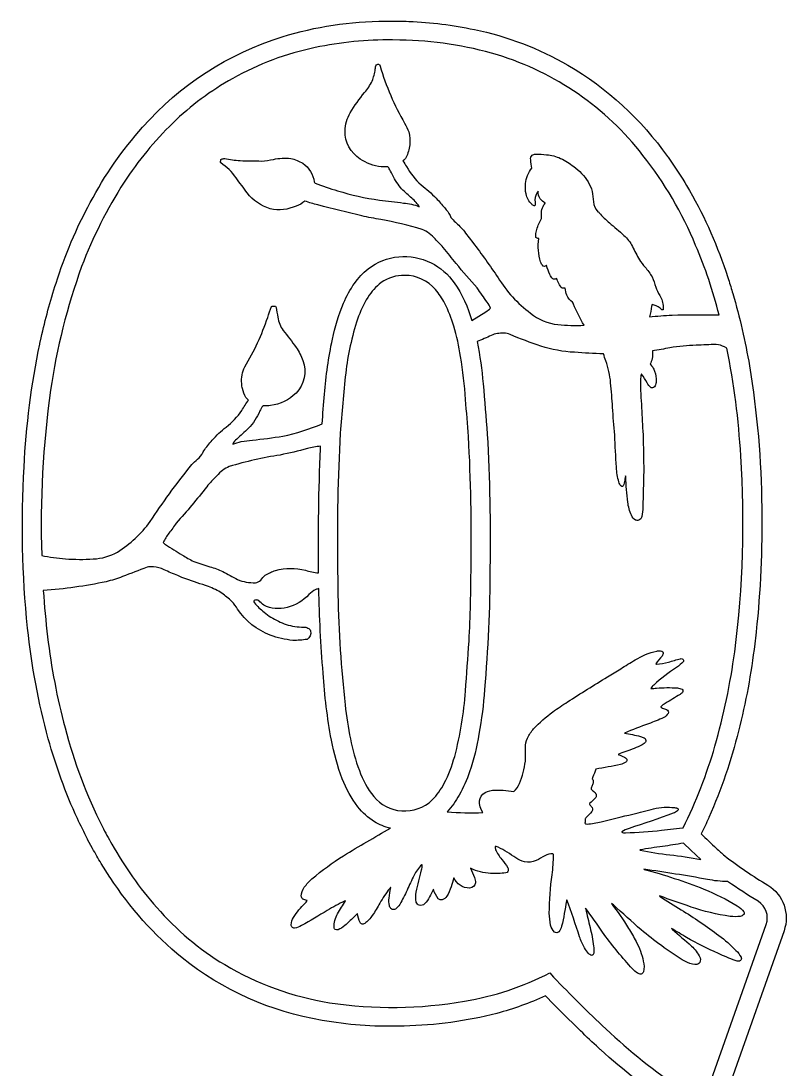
# Model space of a CAD drawing. Extents: x -1 to 1396, y -3 to 1098.
# Drawn here: x -1 to 389, y 565 to 1097 of the extents above; entities that cross this region are included whole.
import ezdxf

# ---------------------------------------------------------------- set-up
doc = ezdxf.new("R2010")
doc.units = 0
doc.header["$MEASUREMENT"] = 0
doc.layers.add('Layer 1', color=7, linetype='Continuous', lineweight=0)

msp = doc.modelspace()

# ---------------------------------------------------------------- linework, layer by layer
at = {"layer": 'Layer 1', "color": 1, "lineweight": 25, "true_color": 0xff0000}
for points, knots in [([(184.02, 1096.71), (166.29, 1096.59), (148.67, 1093.92), (131.7, 1088.77), (104.37, 1080.21), (79.9, 1064.33), (60.95, 1042.85), (50.62, 1031.26), (41.72, 1018.48), (34.44, 1004.77), (27.4, 991.69), (21.59, 977.99), (17.07, 963.84), (14.1, 954.72), (11.6, 945.46), (9.56, 936.09), (9.56, 936.09), (8.88, 933.25), (8.88, 933.25), (8.88, 933.25), (8.84, 932.96), (8.84, 932.96), (4.56, 912.38), (1.88, 891.51), (0.83, 870.53), (-0.71, 843.28), (-0.11, 815.97), (2.65, 788.82), (4.68, 769.9), (8.19, 751.16), (13.14, 732.78), (16.98, 718.94), (21.92, 705.41), (27.91, 692.35), (29.59, 688.87), (31.29, 685.4), (33.03, 681.94), (33.03, 681.94), (33.08, 681.83), (33.08, 681.83), (33.08, 681.83), (35.6, 677.16), (35.6, 677.16), (37.04, 674.64), (38.5, 672.12), (39.95, 669.61), (39.95, 669.61), (44.44, 662.58), (44.44, 662.58), (44.44, 662.58), (44.48, 662.53), (44.48, 662.53), (54.46, 647.13), (66.77, 633.38), (80.97, 621.76), (101.56, 605.33), (125.98, 594.41), (151.95, 590.03), (164.81, 587.74), (177.87, 586.76), (190.93, 587.13), (190.93, 587.13), (193.59, 587.15), (193.59, 587.15), (209.47, 587.49), (225.26, 589.65), (240.64, 593.59), (249.08, 595.87), (257.32, 598.82), (265.29, 602.41), (265.29, 602.41), (269.26, 598.33), (269.26, 598.33), (269.36, 598.25), (269.46, 598.15), (269.56, 598.06), (273.56, 593.93), (277.66, 589.89), (281.85, 585.95), (284.87, 582.88), (287.99, 579.92), (291.21, 577.06), (291.21, 577.06), (293.05, 575.34), (293.05, 575.34), (293.05, 575.34), (293.28, 575.16), (293.28, 575.16), (304.77, 564.69), (317, 555.07), (329.88, 546.36), (338.93, 540.98), (350.6, 543.69), (356.36, 552.5), (357.2, 553.78), (357.87, 555.16), (358.38, 556.61), (358.38, 556.61), (386.23, 635.45), (386.23, 635.45), (389.29, 644.1), (385.9, 653.71), (378.09, 658.52), (370.49, 663.09), (363.17, 668.1), (356.16, 673.53), (354.69, 674.74), (353.27, 676), (351.9, 677.32), (349.34, 679.71), (346.77, 682.14), (344.23, 684.55), (345.57, 687.26), (346.86, 689.99), (348.11, 692.74), (348.11, 692.74), (348.18, 692.96), (348.18, 692.96), (354.43, 707.09), (359.43, 721.74), (363.14, 736.73), (366.86, 751.26), (369.61, 766.01), (371.38, 780.91), (371.68, 782.9), (371.92, 784.9), (372.1, 786.91), (372.1, 786.91), (372.1, 787.1), (372.1, 787.1), (374.34, 807.96), (375.28, 828.95), (374.91, 849.93), (374.72, 874.05), (372.65, 898.12), (368.72, 921.91), (366.6, 934.26), (363.79, 946.48), (360.31, 958.51), (359.55, 960.88), (358.83, 963.26), (358.13, 965.66), (357.66, 967.08), (357.17, 968.49), (356.66, 969.9), (351.6, 985.04), (344.95, 999.61), (336.82, 1013.35), (334.32, 1017.57), (331.65, 1021.68), (328.81, 1025.68), (328.81, 1025.68), (327.43, 1027.72), (327.43, 1027.72), (327.43, 1027.72), (327.22, 1027.97), (327.22, 1027.97), (313.83, 1046.85), (296.59, 1062.67), (276.63, 1074.39), (261.87, 1082.87), (245.87, 1088.96), (229.21, 1092.44), (218.29, 1094.72), (207.2, 1096.09), (196.06, 1096.53), (192.05, 1096.71), (188.03, 1096.77), (184.02, 1096.71)], [0, 0, 0, 0, 1, 1, 1, 2, 2, 2, 3, 3, 3, 4, 4, 4, 5, 5, 5, 6, 6, 6, 7, 7, 7, 8, 8, 8, 9, 9, 9, 10, 10, 10, 11, 11, 11, 12, 12, 12, 13, 13, 13, 14, 14, 14, 15, 15, 15, 16, 16, 16, 17, 17, 17, 18, 18, 18, 19, 19, 19, 20, 20, 20, 21, 21, 21, 22, 22, 22, 23, 23, 23, 24, 24, 24, 25, 25, 25, 26, 26, 26, 27, 27, 27, 28, 28, 28, 29, 29, 29, 30, 30, 30, 31, 31, 31, 32, 32, 32, 33, 33, 33, 34, 34, 34, 35, 35, 35, 36, 36, 36, 37, 37, 37, 38, 38, 38, 39, 39, 39, 40, 40, 40, 41, 41, 41, 42, 42, 42, 43, 43, 43, 44, 44, 44, 45, 45, 45, 46, 46, 46, 47, 47, 47, 48, 48, 48, 49, 49, 49, 50, 50, 50, 51, 51, 51, 52, 52, 52, 53, 53, 53, 54, 54, 54, 55, 55, 55, 56, 56, 56, 56]), ([(191.5, 1087.11), (208.26, 1086.9), (224.9, 1084.35), (240.96, 1079.56), (270.21, 1070.6), (295.97, 1052.8), (314.71, 1028.61), (325.67, 1014.71), (334.66, 999.37), (341.42, 983), (346.28, 971.57), (350.26, 959.78), (353.32, 947.74), (345.37, 947.9), (337.42, 947.86), (329.47, 947.63), (325.62, 947.45), (321.78, 947.17), (317.95, 946.79), (318.55, 948.5), (318.93, 950.29), (319.08, 952.1), (319.07, 952.42), (319.17, 952.74), (319.35, 953), (319.72, 952.97), (320.08, 952.88), (320.42, 952.73), (321.84, 952.21), (323.15, 951.41), (324.25, 950.37), (324.25, 950.37), (324.43, 950.26), (324.43, 950.26), (324.57, 950.22), (324.71, 950.24), (324.84, 950.28), (324.84, 950.28), (324.93, 950.35), (324.93, 950.35), (325.03, 950.82), (325.03, 951.3), (324.96, 951.78), (324.86, 953.83), (324.27, 955.83), (323.23, 957.61), (322.46, 958.98), (321.77, 960.4), (321.15, 961.85), (320.63, 963.59), (320.03, 965.3), (319.33, 966.97), (318.33, 968.77), (317.13, 970.44), (315.75, 971.96), (314.68, 973.13), (313.71, 974.39), (312.87, 975.72), (311.66, 977.95), (310.49, 980.21), (309.38, 982.48), (308.25, 984.55), (306.8, 986.42), (305.07, 988.02), (302.68, 990.21), (300.21, 992.33), (297.67, 994.37), (295.87, 995.97), (294.15, 997.66), (292.53, 999.45), (292.41, 999.73), (292.18, 999.95), (291.89, 1000.06), (290.61, 1001.41), (289.8, 1003.15), (289.58, 1005), (289.37, 1006.79), (289.14, 1008.59), (288.9, 1010.38), (288.49, 1012.09), (287.79, 1013.73), (286.84, 1015.21), (284.95, 1018.23), (282.49, 1020.87), (279.6, 1022.96), (277.53, 1024.56), (275.3, 1025.95), (272.96, 1027.11), (270.7, 1028.12), (268.3, 1028.73), (265.84, 1028.93), (263.96, 1029.18), (262.06, 1029.27), (260.17, 1029.2), (259.59, 1029.19), (259.03, 1029.05), (258.51, 1028.79), (257.9, 1028.13), (257.63, 1027.23), (257.79, 1026.34), (257.94, 1024.93), (258.14, 1023.52), (258.4, 1022.12), (256.54, 1019.92), (255.41, 1017.19), (255.16, 1014.32), (255, 1012.57), (255.08, 1010.81), (255.4, 1009.08), (255.84, 1007.07), (256.87, 1005.23), (258.35, 1003.8), (258.67, 1003.46), (259.04, 1003.18), (259.46, 1002.98), (259.57, 1002.94), (259.69, 1002.95), (259.8, 1002.98), (259.8, 1002.98), (259.94, 1003.07), (259.94, 1003.07), (260.04, 1003.69), (260.06, 1004.31), (259.99, 1004.93), (259.79, 1006.47), (260.11, 1008.04), (260.89, 1009.38), (261.07, 1009.78), (261.31, 1010.15), (261.6, 1010.49), (261.46, 1009.13), (261.81, 1007.76), (262.59, 1006.63), (263.33, 1005.79), (264.18, 1005.06), (265.13, 1004.48), (265.13, 1004.48), (265.18, 1004.41), (265.18, 1004.41), (265, 1004.06), (264.75, 1003.74), (264.45, 1003.48), (263.83, 1002.53), (263.42, 1001.47), (263.23, 1000.35), (263.19, 999.09), (263.22, 997.83), (263.32, 996.57), (263.08, 996.12), (262.83, 995.68), (262.57, 995.25), (261.67, 993.46), (260.97, 991.57), (260.51, 989.63), (260.31, 988.77), (260.28, 987.88), (260.44, 987.02), (260.72, 986.61), (261.22, 986.39), (261.71, 986.47), (261.71, 986.47), (261.82, 986.45), (261.82, 986.45), (261.33, 982.47), (261.67, 978.43), (262.82, 974.59), (263.05, 973.77), (263.51, 973.02), (264.14, 972.44), (264.54, 972.21), (265.05, 972.25), (265.38, 972.57), (265.49, 972.67), (265.61, 972.75), (265.76, 972.77), (266.32, 971.24), (266.9, 969.73), (267.49, 968.22), (267.8, 967.36), (268.34, 966.61), (269.06, 966.04), (269.47, 965.76), (270.02, 965.76), (270.44, 966.04), (270.44, 966.04), (270.83, 966.27), (270.83, 966.27), (271.23, 965.4), (271.62, 964.53), (272, 963.66), (272.37, 962.76), (272.96, 961.97), (273.73, 961.37), (274.22, 961.2), (274.74, 961.18), (275.25, 961.3), (275.44, 960.08), (275.71, 958.88), (276.06, 957.7), (276.7, 956.26), (277.72, 955.04), (279.01, 954.16), (279.23, 953.87), (279.39, 953.54), (279.49, 953.18), (280.99, 949.47), (282.78, 945.89), (284.84, 942.46), (280.39, 942.26), (275.94, 942.38), (271.51, 942.82), (266.44, 943.44), (261.64, 945.46), (257.65, 948.65), (251.1, 953.55), (245.53, 959.64), (241.21, 966.59), (237.16, 972.66), (232.89, 978.59), (228.42, 984.36), (228.42, 984.36), (224.77, 989.17), (224.77, 989.17), (224.07, 990.21), (223.28, 991.18), (222.41, 992.08), (220.88, 993.5), (219.39, 994.95), (217.92, 996.43), (217.49, 996.9), (217.16, 997.46), (216.94, 998.06), (216.19, 999.47), (215.28, 1000.79), (214.22, 1001.98), (212.75, 1003.6), (211.3, 1005.24), (209.87, 1006.91), (207.46, 1009.32), (204.9, 1011.57), (202.2, 1013.64), (199.27, 1016.33), (196.77, 1019.47), (194.81, 1022.94), (194.2, 1023.92), (193.57, 1024.9), (192.93, 1025.86), (193.66, 1026.26), (194.24, 1026.88), (194.58, 1027.63), (195.51, 1029.62), (196.16, 1031.73), (196.51, 1033.89), (196.64, 1036.11), (196.45, 1038.33), (195.97, 1040.49), (195.44, 1042.03), (194.73, 1043.51), (193.86, 1044.89), (188.59, 1054.02), (184.41, 1063.73), (181.39, 1073.83), (181.39, 1073.83), (181.05, 1074.67), (181.05, 1074.67), (181.05, 1074.67), (180.96, 1074.73), (180.96, 1074.73), (180.47, 1074.92), (179.93, 1074.85), (179.5, 1074.55), (179.21, 1073.84), (179.02, 1073.08), (178.96, 1072.31), (178.67, 1070.24), (178.14, 1068.22), (177.37, 1066.27), (176.36, 1064.18), (175.07, 1062.22), (173.54, 1060.47), (170.85, 1057.25), (168.42, 1053.83), (166.26, 1050.24), (164.68, 1047.39), (163.77, 1044.22), (163.61, 1040.97), (163.53, 1035.23), (166.43, 1029.86), (171.27, 1026.77), (174.47, 1024.6), (178.14, 1023.24), (181.98, 1022.8), (183.12, 1022.76), (184.26, 1022.74), (185.4, 1022.76), (185.9, 1022.12), (186.31, 1021.42), (186.63, 1020.67), (187.9, 1018.02), (189.41, 1015.48), (191.14, 1013.1), (192.68, 1011.21), (194.42, 1009.49), (196.31, 1007.95), (197.92, 1006.61), (199.4, 1005.13), (200.73, 1003.5), (200.91, 1003.21), (201.06, 1002.91), (201.18, 1002.6), (198.7, 1003.67), (196.04, 1004.3), (193.34, 1004.46), (189.23, 1004.96), (185.16, 1005.45), (181.05, 1005.93), (173.85, 1006.92), (166.75, 1008.51), (159.82, 1010.67), (155.96, 1011.74), (152.17, 1013.03), (148.46, 1014.53), (148.22, 1014.67), (148.06, 1014.93), (148.03, 1015.21), (147.41, 1018.99), (145.33, 1022.37), (142.22, 1024.62), (140.34, 1025.75), (138.27, 1026.56), (136.12, 1027.02), (133.18, 1027.38), (130.19, 1027.23), (127.3, 1026.57), (125.3, 1026.14), (123.27, 1025.87), (121.22, 1025.75), (117.62, 1025.83), (114.01, 1025.9), (110.41, 1025.95), (107.8, 1026.2), (105.19, 1026.53), (102.61, 1026.95), (102.04, 1026.99), (101.47, 1026.93), (100.93, 1026.77), (100.72, 1026.6), (100.6, 1026.34), (100.61, 1026.07), (100.52, 1025.71), (100.49, 1025.33), (100.52, 1024.96), (100.52, 1024.96), (100.61, 1024.87), (100.61, 1024.87), (103.66, 1022.79), (106.31, 1020.2), (108.46, 1017.2), (110.3, 1014.63), (112.13, 1012.12), (113.99, 1009.56), (116.94, 1005.75), (121.01, 1002.96), (125.62, 1001.58), (130.07, 1000.53), (134.74, 1001.01), (138.89, 1002.94), (140.5, 1003.46), (141.98, 1004.31), (143.24, 1005.43), (145.42, 1004.67), (147.63, 1004.02), (149.87, 1003.48), (157.29, 1001.57), (164.74, 999.7), (172.18, 997.88), (175.35, 997.18), (178.55, 996.59), (181.77, 996.11), (188.81, 994.76), (195.78, 993.09), (202.66, 991.1), (205.23, 989.99), (207.52, 988.33), (209.37, 986.22), (210.73, 984.84), (212.06, 983.42), (213.36, 981.98), (215.61, 979.29), (217.81, 976.55), (219.96, 973.77), (223.39, 969.56), (226.94, 965.44), (230.6, 961.42), (232.27, 958.99), (233.98, 956.58), (235.72, 954.2), (236.38, 953.26), (236.96, 952.26), (237.44, 951.21), (236.72, 950.48), (235.89, 949.85), (235, 949.33), (235, 949.33), (227.92, 944.93), (227.92, 944.93), (226.01, 951.73), (223, 958.17), (219.01, 964), (216, 968.29), (211.98, 971.78), (207.31, 974.16), (196.92, 979.33), (184.5, 978.13), (175.29, 971.08), (172.67, 968.97), (170.38, 966.5), (168.48, 963.73), (166.23, 960.64), (164.36, 957.28), (162.93, 953.73), (160.39, 947.83), (158.48, 941.68), (157.21, 935.38), (155.25, 926.19), (153.91, 916.88), (153.22, 907.51), (152.78, 902.51), (152.38, 897.51), (152.02, 892.5), (145.58, 889.81), (138.91, 887.72), (132.09, 886.26), (126.95, 885.42), (121.8, 884.75), (116.62, 884.25), (114.74, 884.02), (112.87, 883.76), (111, 883.47), (109.51, 883.21), (108.06, 882.75), (106.69, 882.11), (106.69, 882.11), (106.73, 882.29), (106.73, 882.29), (107.25, 883.24), (107.91, 884.09), (108.71, 884.81), (110.64, 886.62), (112.6, 888.4), (114.58, 890.16), (117.02, 892.78), (119.01, 895.77), (120.48, 899.03), (120.91, 899.88), (121.38, 900.71), (121.88, 901.53), (121.93, 901.58), (121.99, 901.62), (122.04, 901.66), (123.33, 901.66), (124.61, 901.69), (125.9, 901.75), (130.73, 902.45), (135.24, 904.64), (138.78, 908.01), (143.02, 912.43), (144.37, 918.88), (142.27, 924.63), (141.4, 926.98), (140.24, 929.21), (138.8, 931.25), (136.73, 934.18), (134.56, 937.04), (132.31, 939.83), (130.86, 941.83), (129.89, 944.14), (129.5, 946.58), (129.25, 948.23), (128.96, 949.86), (128.62, 951.48), (128.56, 951.71), (128.46, 951.92), (128.32, 952.1), (127.64, 952.32), (126.9, 952.27), (126.26, 951.94), (125.58, 950.13), (124.96, 948.3), (124.4, 946.45), (121.46, 937.72), (117.58, 929.33), (112.83, 921.44), (111.49, 918.82), (110.93, 915.86), (111.22, 912.93), (111.22, 912.05), (111.37, 911.18), (111.65, 910.35), (112.05, 908.79), (112.63, 907.28), (113.38, 905.86), (113.74, 905.38), (114.18, 904.98), (114.69, 904.68), (113.54, 902.9), (112.4, 901.12), (111.27, 899.33), (109.11, 896.09), (106.42, 893.23), (103.31, 890.89), (100.76, 888.88), (98.41, 886.63), (96.3, 884.15), (94.68, 882.52), (93.22, 880.72), (91.97, 878.78), (91.6, 878.18), (91.27, 877.56), (90.97, 876.92), (90.15, 875.8), (89.18, 874.8), (88.09, 873.93), (87.07, 873.03), (86.11, 872.07), (85.21, 871.05), (81.62, 866.4), (78.07, 861.73), (74.55, 857.03), (71.22, 852.38), (67.97, 847.67), (64.8, 842.9), (60.26, 836.81), (54.65, 831.58), (48.25, 827.48), (44.48, 825.36), (40.26, 824.17), (35.94, 823.99), (31.24, 823.7), (26.54, 823.72), (21.85, 824.04), (17.81, 824.45), (13.79, 825), (9.79, 825.69), (8.92, 853.71), (10.43, 881.75), (14.3, 909.51), (17.43, 930.88), (22.71, 951.88), (30.06, 972.19), (35.7, 987.16), (42.92, 1001.5), (51.58, 1014.96), (58.68, 1025.85), (66.96, 1035.93), (76.28, 1045), (85.4, 1053.82), (95.61, 1061.44), (106.67, 1067.66), (119.73, 1074.95), (133.82, 1080.21), (148.46, 1083.26), (161.38, 1085.97), (174.56, 1087.28), (187.76, 1087.16), (187.76, 1087.16), (191.5, 1087.11), (191.5, 1087.11)], [0, 0, 0, 0, 1, 1, 1, 2, 2, 2, 3, 3, 3, 4, 4, 4, 5, 5, 5, 6, 6, 6, 7, 7, 7, 8, 8, 8, 9, 9, 9, 10, 10, 10, 11, 11, 11, 12, 12, 12, 13, 13, 13, 14, 14, 14, 15, 15, 15, 16, 16, 16, 17, 17, 17, 18, 18, 18, 19, 19, 19, 20, 20, 20, 21, 21, 21, 22, 22, 22, 23, 23, 23, 24, 24, 24, 25, 25, 25, 26, 26, 26, 27, 27, 27, 28, 28, 28, 29, 29, 29, 30, 30, 30, 31, 31, 31, 32, 32, 32, 33, 33, 33, 34, 34, 34, 35, 35, 35, 36, 36, 36, 37, 37, 37, 38, 38, 38, 39, 39, 39, 40, 40, 40, 41, 41, 41, 42, 42, 42, 43, 43, 43, 44, 44, 44, 45, 45, 45, 46, 46, 46, 47, 47, 47, 48, 48, 48, 49, 49, 49, 50, 50, 50, 51, 51, 51, 52, 52, 52, 53, 53, 53, 54, 54, 54, 55, 55, 55, 56, 56, 56, 57, 57, 57, 58, 58, 58, 59, 59, 59, 60, 60, 60, 61, 61, 61, 62, 62, 62, 63, 63, 63, 64, 64, 64, 65, 65, 65, 66, 66, 66, 67, 67, 67, 68, 68, 68, 69, 69, 69, 70, 70, 70, 71, 71, 71, 72, 72, 72, 73, 73, 73, 74, 74, 74, 75, 75, 75, 76, 76, 76, 77, 77, 77, 78, 78, 78, 79, 79, 79, 80, 80, 80, 81, 81, 81, 82, 82, 82, 83, 83, 83, 84, 84, 84, 85, 85, 85, 86, 86, 86, 87, 87, 87, 88, 88, 88, 89, 89, 89, 90, 90, 90, 91, 91, 91, 92, 92, 92, 93, 93, 93, 94, 94, 94, 95, 95, 95, 96, 96, 96, 97, 97, 97, 98, 98, 98, 99, 99, 99, 100, 100, 100, 101, 101, 101, 102, 102, 102, 103, 103, 103, 104, 104, 104, 105, 105, 105, 106, 106, 106, 107, 107, 107, 108, 108, 108, 109, 109, 109, 110, 110, 110, 111, 111, 111, 112, 112, 112, 113, 113, 113, 114, 114, 114, 115, 115, 115, 116, 116, 116, 117, 117, 117, 118, 118, 118, 119, 119, 119, 120, 120, 120, 121, 121, 121, 122, 122, 122, 123, 123, 123, 124, 124, 124, 125, 125, 125, 126, 126, 126, 127, 127, 127, 128, 128, 128, 129, 129, 129, 130, 130, 130, 131, 131, 131, 132, 132, 132, 133, 133, 133, 134, 134, 134, 135, 135, 135, 136, 136, 136, 137, 137, 137, 138, 138, 138, 139, 139, 139, 140, 140, 140, 141, 141, 141, 142, 142, 142, 143, 143, 143, 144, 144, 144, 145, 145, 145, 146, 146, 146, 147, 147, 147, 148, 148, 148, 149, 149, 149, 150, 150, 150, 151, 151, 151, 152, 152, 152, 153, 153, 153, 154, 154, 154, 155, 155, 155, 156, 156, 156, 157, 157, 157, 158, 158, 158, 159, 159, 159, 160, 160, 160, 161, 161, 161, 162, 162, 162, 163, 163, 163, 164, 164, 164, 165, 165, 165, 166, 166, 166, 167, 167, 167, 168, 168, 168, 169, 169, 169, 170, 170, 170, 171, 171, 171, 172, 172, 172, 173, 173, 173, 174, 174, 174, 175, 175, 175, 176, 176, 176, 177, 177, 177, 178, 178, 178, 179, 179, 179, 180, 180, 180, 181, 181, 181, 182, 182, 182, 183, 183, 183, 184, 184, 184, 185, 185, 185, 186, 186, 186, 187, 187, 187, 188, 188, 188, 189, 189, 189, 189]), ([(193.9, 967.77), (199.9, 967.8), (205.6, 965.17), (209.46, 960.58), (211.32, 958.45), (212.9, 956.09), (214.18, 953.57), (216.1, 949.91), (217.62, 946.05), (218.74, 942.07), (220.27, 937), (221.43, 931.83), (222.21, 926.58), (223.38, 919.37), (224.23, 912.1), (224.77, 904.81), (225.24, 898.59), (225.74, 892.25), (226.24, 886.04), (227.44, 864.07), (227.87, 842.07), (227.53, 820.07), (227.48, 807.47), (227.14, 794.87), (226.54, 782.29), (225.93, 773.78), (225.33, 765.51), (224.7, 757), (223.89, 745.81), (222.06, 734.71), (219.23, 723.85), (217.9, 719.17), (216.13, 714.62), (213.95, 710.27), (212.31, 707.17), (210.26, 704.32), (207.85, 701.78), (203.71, 697.84), (198.09, 695.83), (192.39, 696.27), (186.8, 696.54), (181.61, 699.22), (178.17, 703.62), (174.99, 707.53), (172.53, 711.97), (170.89, 716.73), (168.95, 721.93), (167.45, 727.29), (166.4, 732.74), (165.2, 738.43), (164.29, 744.19), (163.68, 749.97), (161.64, 768.52), (160.41, 787.13), (159.98, 805.78), (159.98, 810.69), (159.92, 815.59), (159.8, 820.5), (159.53, 842.94), (160.01, 865.39), (161.23, 887.81), (161.92, 897.97), (162.83, 908.12), (163.95, 918.24), (165.07, 927.55), (167.09, 936.73), (169.98, 945.65), (171.32, 949.48), (173.06, 953.15), (175.17, 956.61), (177, 959.48), (179.29, 962.02), (181.95, 964.14), (185.44, 966.61), (189.63, 967.88), (193.9, 967.77)], [0, 0, 0, 0, 1, 1, 1, 2, 2, 2, 3, 3, 3, 4, 4, 4, 5, 5, 5, 6, 6, 6, 7, 7, 7, 8, 8, 8, 9, 9, 9, 10, 10, 10, 11, 11, 11, 12, 12, 12, 13, 13, 13, 14, 14, 14, 15, 15, 15, 16, 16, 16, 17, 17, 17, 18, 18, 18, 19, 19, 19, 20, 20, 20, 21, 21, 21, 22, 22, 22, 23, 23, 23, 24, 24, 24, 25, 25, 25, 25]), ([(244.11, 938.47), (245.23, 938.48), (246.33, 938.22), (247.33, 937.72), (252.49, 935.62), (257.71, 933.66), (262.98, 931.84), (268.49, 930.13), (274.2, 929.09), (279.96, 928.76), (284.88, 928.35), (289.8, 928.08), (294.73, 927.97), (295.02, 926.77), (295.39, 925.6), (295.84, 924.45), (297.15, 920.87), (297.98, 917.12), (298.31, 913.32), (298.72, 909.19), (299.05, 905.05), (299.28, 900.91), (299.63, 896.2), (299.99, 891.5), (300.37, 886.79), (300.61, 881.34), (300.91, 875.9), (301.28, 870.46), (301.4, 867.94), (301.8, 865.45), (302.48, 863.02), (302.69, 862.28), (303.05, 861.59), (303.55, 861), (303.75, 860.74), (304.1, 860.65), (304.39, 860.8), (304.39, 860.8), (304.52, 860.89), (304.52, 860.89), (304.52, 860.89), (304.64, 861), (304.64, 861), (305.1, 861.93), (305.38, 862.94), (305.48, 863.97), (305.63, 864.66), (305.73, 865.36), (305.79, 866.06), (305.79, 866.06), (305.86, 866.15), (305.86, 866.15), (305.96, 865.98), (305.99, 865.79), (305.95, 865.6), (306.15, 861.32), (306.5, 857.03), (307, 852.77), (307.29, 850.49), (307.91, 848.26), (308.83, 846.15), (309.26, 845.13), (309.98, 844.27), (310.92, 843.7), (311.44, 843.5), (312.01, 843.46), (312.55, 843.59), (313.36, 843.98), (313.95, 844.72), (314.14, 845.6), (314.48, 847.15), (314.64, 848.73), (314.61, 850.32), (314.81, 856.32), (314.97, 862.34), (315.09, 868.35), (315.06, 874.56), (314.95, 880.78), (314.75, 886.99), (314.45, 891.55), (314.21, 896.12), (314.03, 900.69), (313.62, 905.35), (313.45, 910.02), (313.5, 914.7), (313.51, 915.69), (313.6, 916.68), (313.78, 917.65), (313.78, 917.65), (313.82, 917.72), (313.82, 917.72), (313.82, 917.72), (313.93, 917.72), (313.93, 917.72), (315.03, 916.33), (316, 914.85), (316.84, 913.29), (317.35, 912.38), (318, 911.56), (318.76, 910.85), (318.76, 910.85), (318.95, 910.8), (318.95, 910.8), (319.75, 910.65), (320.55, 911.09), (320.87, 911.84), (321.26, 912.5), (321.45, 913.26), (321.42, 914.02), (321.52, 915.77), (321.22, 917.52), (320.56, 919.15), (320.37, 919.88), (320.08, 920.58), (319.69, 921.23), (319.24, 921.71), (318.81, 922.21), (318.4, 922.73), (318.78, 923.66), (319.11, 924.6), (319.4, 925.56), (319.64, 926.86), (319.68, 928.18), (319.51, 929.49), (322.49, 929.96), (325.45, 930.48), (328.4, 931.07), (332.81, 931.8), (337.27, 932.23), (341.74, 932.34), (345.12, 932.47), (348.49, 932.61), (351.87, 932.77), (353.35, 932.61), (354.78, 932.16), (356.09, 931.46), (356.09, 931.46), (357.29, 930.89), (357.29, 930.89), (360.88, 912.86), (363.23, 894.61), (364.32, 876.26), (366.5, 843.12), (365.47, 809.85), (361.24, 776.91), (359.01, 760.75), (355.65, 744.76), (351.19, 729.07), (347.05, 714.8), (341.66, 700.93), (335.07, 687.61), (335.07, 687.61), (334.71, 687.61), (334.71, 687.61), (334.71, 687.61), (324.18, 686.43), (324.18, 686.43), (318.1, 685.86), (312.01, 685.42), (305.91, 685.09), (305.23, 685.08), (304.56, 685.2), (303.93, 685.46), (303.95, 685.53), (303.99, 685.59), (304, 685.66), (305.12, 686.44), (306.36, 687.02), (307.68, 687.38), (315.17, 689.79), (322.62, 692.34), (330.01, 695.03), (330.84, 695.3), (331.61, 695.72), (332.28, 696.27), (332.28, 696.27), (332.39, 696.43), (332.39, 696.43), (332.59, 696.69), (332.63, 697.03), (332.48, 697.32), (331.98, 697.68), (331.38, 697.89), (330.76, 697.91), (327.21, 698.36), (323.6, 698.15), (320.13, 697.27), (316.59, 696.45), (313.07, 695.58), (309.56, 694.64), (304.23, 693.35), (298.92, 692.04), (293.59, 690.72), (291.2, 690.18), (288.78, 689.8), (286.34, 689.58), (285.94, 689.6), (285.55, 689.75), (285.27, 690.04), (285.39, 690.75), (285.43, 691.47), (285.41, 692.19), (285.44, 692.38), (285.53, 692.56), (285.68, 692.69), (286.77, 693.7), (287.8, 694.76), (288.79, 695.87), (289.37, 696.71), (289.23, 697.86), (288.45, 698.52), (288.1, 698.88), (287.81, 699.28), (287.58, 699.72), (287.59, 699.82), (287.59, 699.92), (287.63, 700.02), (288.62, 700.85), (289.57, 701.73), (290.49, 702.65), (290.86, 703.06), (291.06, 703.61), (291.05, 704.17), (290.97, 704.86), (290.57, 705.48), (289.99, 705.87), (289.45, 706.3), (288.94, 706.77), (288.45, 707.25), (288.46, 707.9), (288.65, 708.53), (288.99, 709.09), (289.24, 709.64), (289.42, 710.22), (289.53, 710.81), (289.56, 711.43), (289.37, 712.04), (288.99, 712.53), (288.96, 712.86), (289.06, 713.19), (289.24, 713.46), (289.87, 714.74), (290.39, 716.07), (290.8, 717.43), (294.98, 718.09), (299.14, 718.87), (303.28, 719.77), (304.24, 720.02), (305.17, 720.41), (306.02, 720.92), (306.02, 720.92), (306.34, 721.22), (306.34, 721.22), (306.72, 721.69), (306.69, 722.38), (306.25, 722.78), (306, 723.11), (305.66, 723.35), (305.27, 723.49), (304.34, 723.93), (303.4, 724.34), (302.44, 724.71), (302.44, 724.71), (302.3, 724.78), (302.3, 724.78), (302.3, 724.78), (302.19, 724.89), (302.19, 724.89), (303.42, 725.47), (304.7, 725.95), (306, 726.34), (308.84, 727.32), (311.63, 728.45), (314.34, 729.75), (314.98, 730.1), (315.55, 730.58), (316, 731.15), (316, 731.15), (316.11, 731.38), (316.11, 731.38), (316.37, 732.11), (315.99, 732.91), (315.27, 733.22), (314.71, 733.58), (314.07, 733.84), (313.41, 733.99), (310.76, 734.65), (308.08, 735.22), (305.39, 735.71), (309.36, 737.46), (313.41, 739.03), (317.52, 740.43), (320.13, 741.37), (322.71, 742.43), (325.23, 743.6), (326.14, 744.1), (326.91, 744.83), (327.47, 745.71), (327.76, 746.44), (327.44, 747.27), (326.72, 747.59), (326.04, 747.94), (325.33, 748.21), (324.59, 748.41), (324.29, 748.54), (324.01, 748.69), (323.73, 748.86), (323.73, 748.91), (323.74, 748.95), (323.75, 749), (324.44, 749.68), (325.21, 750.27), (326.04, 750.74), (328.53, 752.29), (331.04, 753.81), (333.57, 755.28), (334.17, 755.63), (334.64, 756.15), (334.93, 756.78), (334.93, 756.78), (334.96, 756.98), (334.96, 756.98), (334.96, 757.33), (334.79, 757.65), (334.53, 757.89), (333.79, 758.29), (332.98, 758.52), (332.14, 758.57), (328.63, 758.85), (325.09, 758.81), (321.58, 758.46), (320.64, 758.36), (319.69, 758.34), (318.74, 758.39), (319.11, 759.03), (319.58, 759.59), (320.15, 760.07), (323.79, 763.33), (327.66, 766.32), (331.74, 769.02), (332.98, 769.91), (334.14, 770.92), (335.21, 772.02), (335.31, 772.2), (335.36, 772.42), (335.34, 772.63), (335.2, 773.15), (334.71, 773.5), (334.16, 773.47), (334.16, 773.47), (333.75, 773.42), (333.75, 773.42), (331.69, 772.88), (329.64, 772.29), (327.61, 771.65), (325.64, 771.16), (323.64, 770.82), (321.62, 770.63), (321.46, 770.65), (321.3, 770.7), (321.15, 770.77), (321.15, 770.77), (321.17, 770.86), (321.17, 770.86), (322.25, 772.18), (323.34, 773.48), (324.43, 774.78), (324.81, 775.28), (324.98, 775.91), (324.89, 776.53), (324.89, 776.53), (324.75, 776.82), (324.75, 776.82), (324.45, 777.15), (324.04, 777.34), (323.59, 777.35), (322.96, 777.46), (322.31, 777.44), (321.69, 777.28), (317.83, 776.39), (314.15, 774.87), (310.78, 772.79), (308.29, 771.37), (305.83, 769.89), (303.41, 768.34), (303.41, 768.34), (296.7, 764.19), (296.7, 764.19), (289.9, 760.06), (283.15, 755.83), (276.47, 751.52), (273.91, 749.93), (271.41, 748.23), (268.99, 746.44), (265.5, 743.88), (262.25, 741.02), (259.26, 737.89), (258.02, 736.44), (256.95, 734.85), (256.09, 733.15), (255.42, 731.64), (255.08, 730.01), (255.11, 728.36), (255.19, 726.06), (255.17, 723.77), (255.06, 721.47), (254.6, 717.59), (253.61, 713.79), (252.12, 710.18), (251.44, 708.63), (250.49, 707.22), (249.3, 706.03), (245.7, 706.75), (242.02, 706.99), (238.35, 706.73), (236.6, 706.55), (234.94, 705.86), (233.57, 704.76), (232.29, 703.53), (231.66, 701.8), (231.82, 700.04), (231.86, 698.83), (232.22, 697.65), (232.86, 696.61), (232.86, 696.61), (233.54, 695.37), (233.54, 695.37), (227.49, 695.18), (221.42, 695.33), (215.38, 695.82), (217.77, 698.38), (219.84, 701.22), (221.55, 704.28), (223.68, 708), (225.42, 711.94), (226.74, 716.03), (228.88, 722.28), (230.48, 728.71), (231.53, 735.23), (232.89, 742.69), (233.84, 750.21), (234.36, 757.77), (236.12, 778.23), (237.05, 798.75), (237.13, 819.28), (237.45, 841.95), (237, 864.64), (235.77, 887.28), (235.1, 895.75), (234.4, 904.27), (233.68, 912.73), (233.02, 919.93), (231.99, 927.09), (230.57, 934.18), (233.02, 935.15), (235.44, 936.21), (237.81, 937.36), (239.8, 938.19), (241.95, 938.57), (244.11, 938.47)], [0, 0, 0, 0, 1, 1, 1, 2, 2, 2, 3, 3, 3, 4, 4, 4, 5, 5, 5, 6, 6, 6, 7, 7, 7, 8, 8, 8, 9, 9, 9, 10, 10, 10, 11, 11, 11, 12, 12, 12, 13, 13, 13, 14, 14, 14, 15, 15, 15, 16, 16, 16, 17, 17, 17, 18, 18, 18, 19, 19, 19, 20, 20, 20, 21, 21, 21, 22, 22, 22, 23, 23, 23, 24, 24, 24, 25, 25, 25, 26, 26, 26, 27, 27, 27, 28, 28, 28, 29, 29, 29, 30, 30, 30, 31, 31, 31, 32, 32, 32, 33, 33, 33, 34, 34, 34, 35, 35, 35, 36, 36, 36, 37, 37, 37, 38, 38, 38, 39, 39, 39, 40, 40, 40, 41, 41, 41, 42, 42, 42, 43, 43, 43, 44, 44, 44, 45, 45, 45, 46, 46, 46, 47, 47, 47, 48, 48, 48, 49, 49, 49, 50, 50, 50, 51, 51, 51, 52, 52, 52, 53, 53, 53, 54, 54, 54, 55, 55, 55, 56, 56, 56, 57, 57, 57, 58, 58, 58, 59, 59, 59, 60, 60, 60, 61, 61, 61, 62, 62, 62, 63, 63, 63, 64, 64, 64, 65, 65, 65, 66, 66, 66, 67, 67, 67, 68, 68, 68, 69, 69, 69, 70, 70, 70, 71, 71, 71, 72, 72, 72, 73, 73, 73, 74, 74, 74, 75, 75, 75, 76, 76, 76, 77, 77, 77, 78, 78, 78, 79, 79, 79, 80, 80, 80, 81, 81, 81, 82, 82, 82, 83, 83, 83, 84, 84, 84, 85, 85, 85, 86, 86, 86, 87, 87, 87, 88, 88, 88, 89, 89, 89, 90, 90, 90, 91, 91, 91, 92, 92, 92, 93, 93, 93, 94, 94, 94, 95, 95, 95, 96, 96, 96, 97, 97, 97, 98, 98, 98, 99, 99, 99, 100, 100, 100, 101, 101, 101, 102, 102, 102, 103, 103, 103, 104, 104, 104, 105, 105, 105, 106, 106, 106, 107, 107, 107, 108, 108, 108, 109, 109, 109, 110, 110, 110, 111, 111, 111, 112, 112, 112, 113, 113, 113, 114, 114, 114, 115, 115, 115, 116, 116, 116, 117, 117, 117, 118, 118, 118, 119, 119, 119, 120, 120, 120, 121, 121, 121, 122, 122, 122, 123, 123, 123, 124, 124, 124, 125, 125, 125, 126, 126, 126, 127, 127, 127, 128, 128, 128, 129, 129, 129, 130, 130, 130, 131, 131, 131, 132, 132, 132, 133, 133, 133, 134, 134, 134, 135, 135, 135, 136, 136, 136, 137, 137, 137, 138, 138, 138, 139, 139, 139, 140, 140, 140, 141, 141, 141, 142, 142, 142, 143, 143, 143, 144, 144, 144, 145, 145, 145, 146, 146, 146, 147, 147, 147, 148, 148, 148, 149, 149, 149, 150, 150, 150, 151, 151, 151, 152, 152, 152, 153, 153, 153, 153]), ([(151.18, 879.87), (150.29, 858.89), (149.97, 837.89), (150.21, 816.89), (147.95, 817.19), (145.71, 817.65), (143.52, 818.25), (138.57, 819.53), (133.37, 819.49), (128.44, 818.14), (126.6, 817.55), (124.85, 816.75), (123.2, 815.76), (122.35, 815.02), (121.59, 814.18), (120.93, 813.27), (120.2, 812.48), (119.2, 812.01), (118.14, 811.95), (115.06, 811.83), (111.99, 812.38), (109.14, 813.56), (106.61, 814.88), (104.09, 816.22), (101.59, 817.6), (99.52, 818.65), (97.33, 819.45), (95.08, 820), (92.31, 820.77), (89.58, 821.7), (86.91, 822.77), (84.91, 823.67), (82.98, 824.74), (81.15, 825.96), (78.27, 827.75), (75.41, 829.53), (72.54, 831.34), (72.13, 831.64), (71.75, 831.97), (71.4, 832.34), (72.2, 834.01), (73.19, 835.58), (74.35, 837.03), (75.62, 838.74), (76.86, 840.47), (78.07, 842.22), (83.44, 848.16), (88.59, 854.29), (93.51, 860.59), (95.1, 862.56), (96.82, 864.42), (98.66, 866.15), (100.36, 868.18), (102.5, 869.8), (104.92, 870.87), (113.38, 873.4), (122.01, 875.35), (130.75, 876.69), (135.37, 877.63), (139.96, 878.72), (144.51, 879.96), (146.75, 880.44), (148.99, 880.87), (151.25, 881.23), (151.25, 881.23), (151.18, 879.87), (151.18, 879.87)], [0, 0, 0, 0, 1, 1, 1, 2, 2, 2, 3, 3, 3, 4, 4, 4, 5, 5, 5, 6, 6, 6, 7, 7, 7, 8, 8, 8, 9, 9, 9, 10, 10, 10, 11, 11, 11, 12, 12, 12, 13, 13, 13, 14, 14, 14, 15, 15, 15, 16, 16, 16, 17, 17, 17, 18, 18, 18, 19, 19, 19, 20, 20, 20, 21, 21, 21, 22, 22, 22, 22]), ([(66.53, 819.98), (68.37, 819.85), (70.18, 819.36), (71.83, 818.53), (74.14, 817.47), (76.48, 816.47), (78.84, 815.53), (80.16, 814.88), (81.54, 814.32), (82.95, 813.88), (86.75, 812.6), (90.54, 811.31), (94.33, 809.98), (96.75, 809.15), (99.05, 808.01), (101.18, 806.58), (102.88, 805.25), (104.56, 803.89), (106.21, 802.49), (107.36, 801.28), (108.35, 799.93), (109.18, 798.48), (113.22, 792.51), (119, 787.93), (125.74, 785.37), (129.38, 783.94), (133.22, 783.05), (137.12, 782.72), (139.54, 782.67), (141.96, 782.84), (144.35, 783.22), (145.84, 784.1), (146.56, 785.86), (146.12, 787.53), (145.92, 788.2), (145.41, 788.73), (144.76, 788.98), (144.13, 789.31), (143.42, 789.47), (142.7, 789.45), (139.67, 789.49), (136.67, 789.91), (133.74, 790.68), (131.08, 791.76), (128.5, 793.01), (126.01, 794.44), (124.82, 795.23), (123.7, 796.11), (122.65, 797.07), (120.78, 798.43), (119.1, 800.02), (117.64, 801.81), (117.46, 802.05), (117.37, 802.35), (117.39, 802.65), (117.39, 802.65), (117.57, 802.9), (117.57, 802.9), (117.71, 803.05), (117.89, 803.15), (118.09, 803.17), (118.69, 803.23), (119.29, 803.15), (119.84, 802.92), (120.6, 802.03), (121.47, 801.24), (122.43, 800.57), (126.1, 798.71), (130.33, 798.31), (134.29, 799.46), (138.54, 800.45), (142.39, 802.72), (145.31, 805.96), (146.35, 806.94), (147.52, 807.78), (148.78, 808.46), (149.29, 808.68), (149.82, 808.85), (150.36, 808.98), (150.58, 794.66), (151.3, 780.36), (152.52, 766.1), (153.25, 754.71), (154.65, 743.38), (156.69, 732.15), (158, 725.46), (159.85, 718.88), (162.22, 712.49), (164.17, 707.44), (166.8, 702.69), (170.05, 698.36), (172.42, 695.36), (175.29, 692.78), (178.53, 690.74), (181.06, 689.22), (183.81, 688.11), (186.69, 687.45), (178.67, 682.95), (170.73, 678.32), (162.86, 673.55), (157.25, 670.03), (151.91, 666.11), (146.87, 661.81), (145.43, 660.52), (144.12, 659.08), (142.97, 657.52), (142.04, 656.2), (141.51, 654.64), (141.45, 653.03), (141.5, 652.46), (141.76, 651.92), (142.2, 651.56), (142.36, 651.46), (142.53, 651.38), (142.7, 651.31), (142.7, 651.31), (144.33, 650.9), (144.33, 650.9), (144.33, 650.9), (144.4, 650.78), (144.4, 650.78), (144.4, 650.78), (144.22, 650.44), (144.22, 650.44), (144, 650.1), (143.74, 649.79), (143.45, 649.51), (141.17, 647.33), (139.16, 644.88), (137.46, 642.21), (136.86, 641.07), (136.46, 639.82), (136.3, 638.54), (136.3, 638.54), (136.33, 638.2), (136.33, 638.2), (136.38, 637.64), (136.74, 637.15), (137.26, 636.93), (137.5, 636.82), (137.76, 636.79), (138.03, 636.79), (139.28, 636.97), (140.48, 637.4), (141.57, 638.06), (145.97, 640.56), (150.32, 643.14), (154.63, 645.8), (157.49, 647.48), (160.42, 649.05), (163.4, 650.51), (163.52, 650.56), (163.63, 650.61), (163.74, 650.65), (163.74, 650.65), (163.81, 650.63), (163.81, 650.63), (162.49, 648.47), (161.18, 646.31), (159.89, 644.14), (158.66, 642), (158.03, 639.56), (158.07, 637.09), (158.07, 637.09), (158.12, 636.84), (158.12, 636.84), (158.17, 636.52), (158.36, 636.24), (158.64, 636.09), (159.11, 635.92), (159.61, 635.9), (160.09, 636), (161.34, 636.47), (162.48, 637.17), (163.47, 638.06), (165.37, 639.72), (167.2, 641.45), (168.96, 643.26), (168.96, 643.26), (170, 644.16), (170, 644.16), (170.16, 642.61), (170.57, 641.09), (171.23, 639.67), (171.23, 639.67), (171.45, 639.35), (171.45, 639.35), (171.6, 639.23), (171.75, 639.12), (171.91, 639.01), (171.91, 639.01), (172.25, 638.88), (172.25, 638.88), (172.25, 638.88), (172.47, 638.83), (172.47, 638.83), (172.47, 638.83), (172.77, 638.83), (172.77, 638.83), (173.06, 638.87), (173.34, 638.98), (173.59, 639.15), (175.11, 640.29), (176.42, 641.69), (177.46, 643.28), (178.86, 645.25), (180.13, 647.32), (181.25, 649.47), (182.76, 652.07), (184.43, 654.57), (186.26, 656.95), (186.26, 656.95), (186.69, 657.41), (186.69, 657.41), (186.69, 657.41), (186.78, 657.43), (186.78, 657.43), (186.8, 657.36), (186.8, 657.29), (186.81, 657.22), (186.49, 655.5), (186.2, 653.77), (185.94, 652.03), (185.8, 650.77), (185.86, 649.5), (186.13, 648.27), (186.26, 647.73), (186.5, 647.22), (186.83, 646.77), (186.83, 646.77), (187.12, 646.52), (187.12, 646.52), (187.6, 646.21), (188.2, 646.14), (188.73, 646.34), (188.73, 646.34), (189.14, 646.5), (189.14, 646.5), (190.06, 647.09), (190.82, 647.91), (191.36, 648.86), (192.73, 651.18), (193.96, 653.58), (195.06, 656.05), (196.24, 658.57), (197.43, 661.1), (198.62, 663.62), (199.62, 665.59), (200.95, 667.39), (202.54, 668.93), (202.54, 668.93), (202.68, 668.95), (202.68, 668.95), (202.68, 668.95), (202.75, 668.88), (202.75, 668.88), (202.79, 668.01), (202.68, 667.13), (202.43, 666.3), (201.48, 662.58), (200.56, 658.85), (199.69, 655.12), (199.35, 653.42), (199.39, 651.67), (199.78, 649.99), (199.98, 649.26), (200.51, 648.66), (201.21, 648.38), (202.19, 648.17), (203.21, 648.44), (203.97, 649.11), (205.03, 650.11), (205.88, 651.3), (206.49, 652.62), (207.12, 653.93), (207.77, 655.23), (208.44, 656.52), (208.96, 654.78), (209.78, 653.14), (210.87, 651.69), (211.28, 651.36), (211.77, 651.16), (212.3, 651.12), (212.3, 651.12), (212.82, 651.17), (212.82, 651.17), (213.82, 651.42), (214.69, 652.07), (215.22, 652.96), (216.18, 654.44), (216.92, 656.05), (217.4, 657.75), (217.88, 659.24), (218.34, 660.75), (218.76, 662.26), (219.52, 660.79), (220.62, 659.51), (221.96, 658.54), (223.38, 657.57), (225.07, 657.07), (226.79, 657.11), (228.28, 657.24), (229.5, 658.34), (229.78, 659.81), (229.79, 660.75), (229.59, 661.67), (229.21, 662.53), (228.54, 664.05), (227.91, 665.6), (227.33, 667.16), (230.47, 665.54), (233.94, 664.66), (237.47, 664.59), (240.04, 664.41), (242.62, 664.5), (245.18, 664.84), (245.61, 664.93), (246, 665.16), (246.24, 665.52), (246.24, 665.52), (246.36, 665.8), (246.36, 665.8), (246.47, 666.35), (246.38, 666.93), (246.11, 667.43), (245.24, 668.94), (244.23, 670.36), (243.09, 671.67), (241.86, 673.17), (240.82, 674.82), (239.98, 676.57), (239.9, 676.82), (239.83, 677.08), (239.78, 677.34), (239.76, 677.6), (239.76, 677.87), (239.78, 678.13), (239.91, 678.23), (240.07, 678.25), (240.23, 678.22), (240.61, 678.18), (240.97, 678.06), (241.3, 677.88), (244.4, 676.26), (247.39, 674.42), (250.23, 672.37), (251.57, 671.48), (253.04, 670.82), (254.59, 670.4), (256.59, 669.98), (258.67, 670.24), (260.51, 671.15), (262.05, 671.84), (263.54, 672.64), (264.97, 673.53), (266.23, 674.15), (267.61, 674.47), (269.01, 674.46), (269.01, 674.46), (269.19, 674.37), (269.19, 674.37), (269.19, 674.37), (269.31, 674.19), (269.31, 674.19), (269.31, 674.19), (269.35, 673.96), (269.35, 673.96), (269.32, 670.59), (269.08, 667.23), (268.63, 663.89), (267.79, 657.41), (267.31, 650.88), (267.2, 644.34), (267.25, 642.32), (267.48, 640.3), (267.88, 638.31), (268.25, 637.01), (268.95, 635.82), (269.9, 634.84), (269.9, 634.84), (270.39, 634.57), (270.39, 634.57), (270.82, 634.41), (271.3, 634.46), (271.69, 634.71), (271.84, 634.8), (271.98, 634.89), (272.12, 635), (272.76, 635.82), (273.22, 636.76), (273.48, 637.77), (274.47, 642), (275.28, 646.28), (275.9, 650.58), (275.95, 650.81), (276.02, 651.03), (276.11, 651.24), (278.33, 645), (280.5, 638.74), (282.59, 632.46), (283.24, 630.47), (284.09, 628.56), (285.13, 626.75), (285.68, 625.77), (286.33, 624.85), (287.08, 624.02), (287.5, 623.54), (288.05, 623.19), (288.65, 622.98), (288.86, 623.01), (289.05, 623.07), (289.24, 623.16), (289.24, 623.16), (289.51, 623.39), (289.51, 623.39), (289.8, 623.87), (289.91, 624.44), (289.85, 625), (289.89, 625.9), (289.84, 626.79), (289.69, 627.68), (289.29, 630.87), (288.69, 634.04), (287.9, 637.16), (287.12, 640.32), (286.36, 643.5), (285.63, 646.68), (285.63, 646.68), (285.61, 646.77), (285.61, 646.77), (285.61, 646.77), (285.61, 646.86), (285.61, 646.86), (288.57, 642.88), (291.45, 638.84), (294.25, 634.75), (298.64, 628.65), (303.36, 622.8), (308.4, 617.22), (309.32, 616.19), (310.32, 615.24), (311.39, 614.39), (311.96, 613.93), (312.63, 613.61), (313.34, 613.46), (313.34, 613.46), (313.73, 613.48), (313.73, 613.48), (314.33, 613.64), (314.81, 614.09), (315.02, 614.68), (315.37, 616.48), (315.31, 618.33), (314.86, 620.1), (314.14, 623.55), (312.91, 626.88), (311.24, 629.99), (310.05, 632.29), (308.75, 634.53), (307.34, 636.7), (304.7, 641.09), (301.8, 645.32), (298.67, 649.38), (299.07, 649.17), (299.42, 648.9), (299.72, 648.56), (304.37, 644.33), (309.07, 640.12), (313.78, 635.95), (317.05, 633.11), (320.47, 630.44), (324.03, 627.95), (327.91, 625), (331.99, 622.31), (336.23, 619.9), (337.7, 619.07), (339.32, 618.54), (340.99, 618.31), (341.71, 618.24), (342.42, 618.44), (343.01, 618.85), (343.75, 619.59), (344.02, 620.69), (343.69, 621.69), (343.69, 621.69), (343.6, 622.05), (343.6, 622.05), (342.54, 624.2), (341.08, 626.11), (339.29, 627.7), (336.11, 630.57), (332.9, 633.39), (329.65, 636.18), (329.48, 636.33), (329.32, 636.49), (329.17, 636.66), (331.74, 635.15), (334.3, 633.61), (336.84, 632.05), (342.07, 629.11), (347.45, 626.41), (352.94, 623.98), (355.74, 622.67), (358.58, 621.46), (361.47, 620.35), (362.15, 620.05), (362.91, 619.96), (363.64, 620.1), (363.8, 620.16), (363.95, 620.24), (364.1, 620.33), (364.1, 620.33), (364.32, 620.53), (364.32, 620.53), (364.47, 620.76), (364.57, 621.01), (364.62, 621.28), (364.61, 621.55), (364.56, 621.82), (364.46, 622.07), (363.76, 623.34), (362.88, 624.5), (361.85, 625.52), (359.22, 628.3), (356.34, 630.82), (353.23, 633.05), (347.05, 637.72), (340.65, 642.09), (334.05, 646.16), (330.47, 648.37), (326.9, 650.61), (323.35, 652.87), (323.22, 652.94), (323.11, 653.04), (323.03, 653.17), (328.39, 651.23), (333.78, 649.35), (339.17, 647.52), (345.61, 645.33), (352.22, 643.74), (358.95, 642.78), (360.65, 642.57), (362.37, 642.56), (364.07, 642.76), (364.72, 642.92), (365.32, 643.21), (365.82, 643.64), (365.97, 643.84), (366.05, 644.09), (366.07, 644.34), (366.08, 644.59), (366.02, 644.83), (365.93, 645.07), (365.02, 646.33), (363.84, 647.37), (362.49, 648.13), (357.1, 651.44), (351.44, 654.27), (345.57, 656.61), (335.7, 660.54), (325.61, 663.88), (315.34, 666.59), (315.34, 666.59), (315.11, 666.68), (315.11, 666.68), (325.91, 665.17), (336.68, 663.44), (347.41, 661.51), (350.78, 660.81), (354.21, 660.45), (357.66, 660.44), (362.69, 656.94), (367.82, 653.59), (373.05, 650.4), (377.03, 647.95), (378.76, 643.06), (377.2, 638.65), (377.2, 638.65), (349.33, 559.78), (349.33, 559.78), (347.51, 554.66), (341.93, 551.94), (336.77, 553.66), (335.87, 553.96), (335.01, 554.39), (334.23, 554.93), (320.72, 564.22), (307.91, 574.5), (295.91, 585.68), (286.81, 594.2), (277.96, 602.98), (269.37, 612.01), (269.37, 612.01), (267.45, 614.09), (267.45, 614.09), (253.87, 607.11), (239.28, 602.28), (224.22, 599.76), (201.58, 595.83), (178.46, 595.58), (155.74, 599.01), (136.97, 602.04), (118.95, 608.59), (102.61, 618.31), (89.67, 626.1), (78.05, 635.88), (68.16, 647.29), (59.43, 657.16), (51.79, 667.94), (45.37, 679.45), (43.68, 682.33), (42.08, 685.26), (40.58, 688.25), (32.47, 704.21), (26.11, 721), (21.63, 738.34), (17.59, 753.51), (14.64, 768.95), (12.8, 784.53), (11.85, 792.34), (11.11, 800.16), (10.61, 808), (21.33, 808.73), (31.98, 810.21), (42.49, 812.45), (45.3, 813.13), (48.07, 813.99), (50.77, 815.03), (54.93, 816.59), (59.08, 818.18), (63.22, 819.82), (64.31, 820.02), (65.42, 820.07), (66.53, 819.98)], [0, 0, 0, 0, 1, 1, 1, 2, 2, 2, 3, 3, 3, 4, 4, 4, 5, 5, 5, 6, 6, 6, 7, 7, 7, 8, 8, 8, 9, 9, 9, 10, 10, 10, 11, 11, 11, 12, 12, 12, 13, 13, 13, 14, 14, 14, 15, 15, 15, 16, 16, 16, 17, 17, 17, 18, 18, 18, 19, 19, 19, 20, 20, 20, 21, 21, 21, 22, 22, 22, 23, 23, 23, 24, 24, 24, 25, 25, 25, 26, 26, 26, 27, 27, 27, 28, 28, 28, 29, 29, 29, 30, 30, 30, 31, 31, 31, 32, 32, 32, 33, 33, 33, 34, 34, 34, 35, 35, 35, 36, 36, 36, 37, 37, 37, 38, 38, 38, 39, 39, 39, 40, 40, 40, 41, 41, 41, 42, 42, 42, 43, 43, 43, 44, 44, 44, 45, 45, 45, 46, 46, 46, 47, 47, 47, 48, 48, 48, 49, 49, 49, 50, 50, 50, 51, 51, 51, 52, 52, 52, 53, 53, 53, 54, 54, 54, 55, 55, 55, 56, 56, 56, 57, 57, 57, 58, 58, 58, 59, 59, 59, 60, 60, 60, 61, 61, 61, 62, 62, 62, 63, 63, 63, 64, 64, 64, 65, 65, 65, 66, 66, 66, 67, 67, 67, 68, 68, 68, 69, 69, 69, 70, 70, 70, 71, 71, 71, 72, 72, 72, 73, 73, 73, 74, 74, 74, 75, 75, 75, 76, 76, 76, 77, 77, 77, 78, 78, 78, 79, 79, 79, 80, 80, 80, 81, 81, 81, 82, 82, 82, 83, 83, 83, 84, 84, 84, 85, 85, 85, 86, 86, 86, 87, 87, 87, 88, 88, 88, 89, 89, 89, 90, 90, 90, 91, 91, 91, 92, 92, 92, 93, 93, 93, 94, 94, 94, 95, 95, 95, 96, 96, 96, 97, 97, 97, 98, 98, 98, 99, 99, 99, 100, 100, 100, 101, 101, 101, 102, 102, 102, 103, 103, 103, 104, 104, 104, 105, 105, 105, 106, 106, 106, 107, 107, 107, 108, 108, 108, 109, 109, 109, 110, 110, 110, 111, 111, 111, 112, 112, 112, 113, 113, 113, 114, 114, 114, 115, 115, 115, 116, 116, 116, 117, 117, 117, 118, 118, 118, 119, 119, 119, 120, 120, 120, 121, 121, 121, 122, 122, 122, 123, 123, 123, 124, 124, 124, 125, 125, 125, 126, 126, 126, 127, 127, 127, 128, 128, 128, 129, 129, 129, 130, 130, 130, 131, 131, 131, 132, 132, 132, 133, 133, 133, 134, 134, 134, 135, 135, 135, 136, 136, 136, 137, 137, 137, 138, 138, 138, 139, 139, 139, 140, 140, 140, 141, 141, 141, 142, 142, 142, 143, 143, 143, 144, 144, 144, 145, 145, 145, 146, 146, 146, 147, 147, 147, 148, 148, 148, 149, 149, 149, 150, 150, 150, 151, 151, 151, 152, 152, 152, 153, 153, 153, 154, 154, 154, 155, 155, 155, 156, 156, 156, 157, 157, 157, 158, 158, 158, 159, 159, 159, 160, 160, 160, 161, 161, 161, 162, 162, 162, 163, 163, 163, 164, 164, 164, 165, 165, 165, 166, 166, 166, 167, 167, 167, 168, 168, 168, 169, 169, 169, 170, 170, 170, 171, 171, 171, 172, 172, 172, 173, 173, 173, 174, 174, 174, 175, 175, 175, 176, 176, 176, 177, 177, 177, 178, 178, 178, 179, 179, 179, 180, 180, 180, 181, 181, 181, 182, 182, 182, 183, 183, 183, 184, 184, 184, 185, 185, 185, 186, 186, 186, 187, 187, 187, 188, 188, 188, 189, 189, 189, 190, 190, 190, 191, 191, 191, 192, 192, 192, 193, 193, 193, 194, 194, 194, 195, 195, 195, 196, 196, 196, 197, 197, 197, 198, 198, 198, 199, 199, 199, 200, 200, 200, 201, 201, 201, 202, 202, 202, 203, 203, 203, 204, 204, 204, 205, 205, 205, 206, 206, 206, 207, 207, 207, 208, 208, 208, 209, 209, 209, 210, 210, 210, 211, 211, 211, 211]), ([(338.97, 676.36), (338.97, 676.36), (344, 671.6), (344, 671.6), (338.82, 672.65), (333.58, 673.45), (328.31, 673.98), (323.26, 674.5), (318.25, 675.31), (313.3, 676.41), (313.3, 676.41), (313.14, 676.5), (313.14, 676.5), (313.14, 676.5), (313.19, 676.52), (313.19, 676.52), (316.98, 677.16), (320.8, 677.73), (324.62, 678.22), (328.16, 678.72), (331.7, 679.28), (335.23, 679.92), (335.23, 679.92), (338.97, 676.36), (338.97, 676.36)], [0, 0, 0, 0, 1, 1, 1, 2, 2, 2, 3, 3, 3, 4, 4, 4, 5, 5, 5, 6, 6, 6, 7, 7, 7, 8, 8, 8, 8])]:
    msp.add_open_spline(points, degree=3, knots=knots, dxfattribs=at)

doc.saveas('drawing.dxf')
